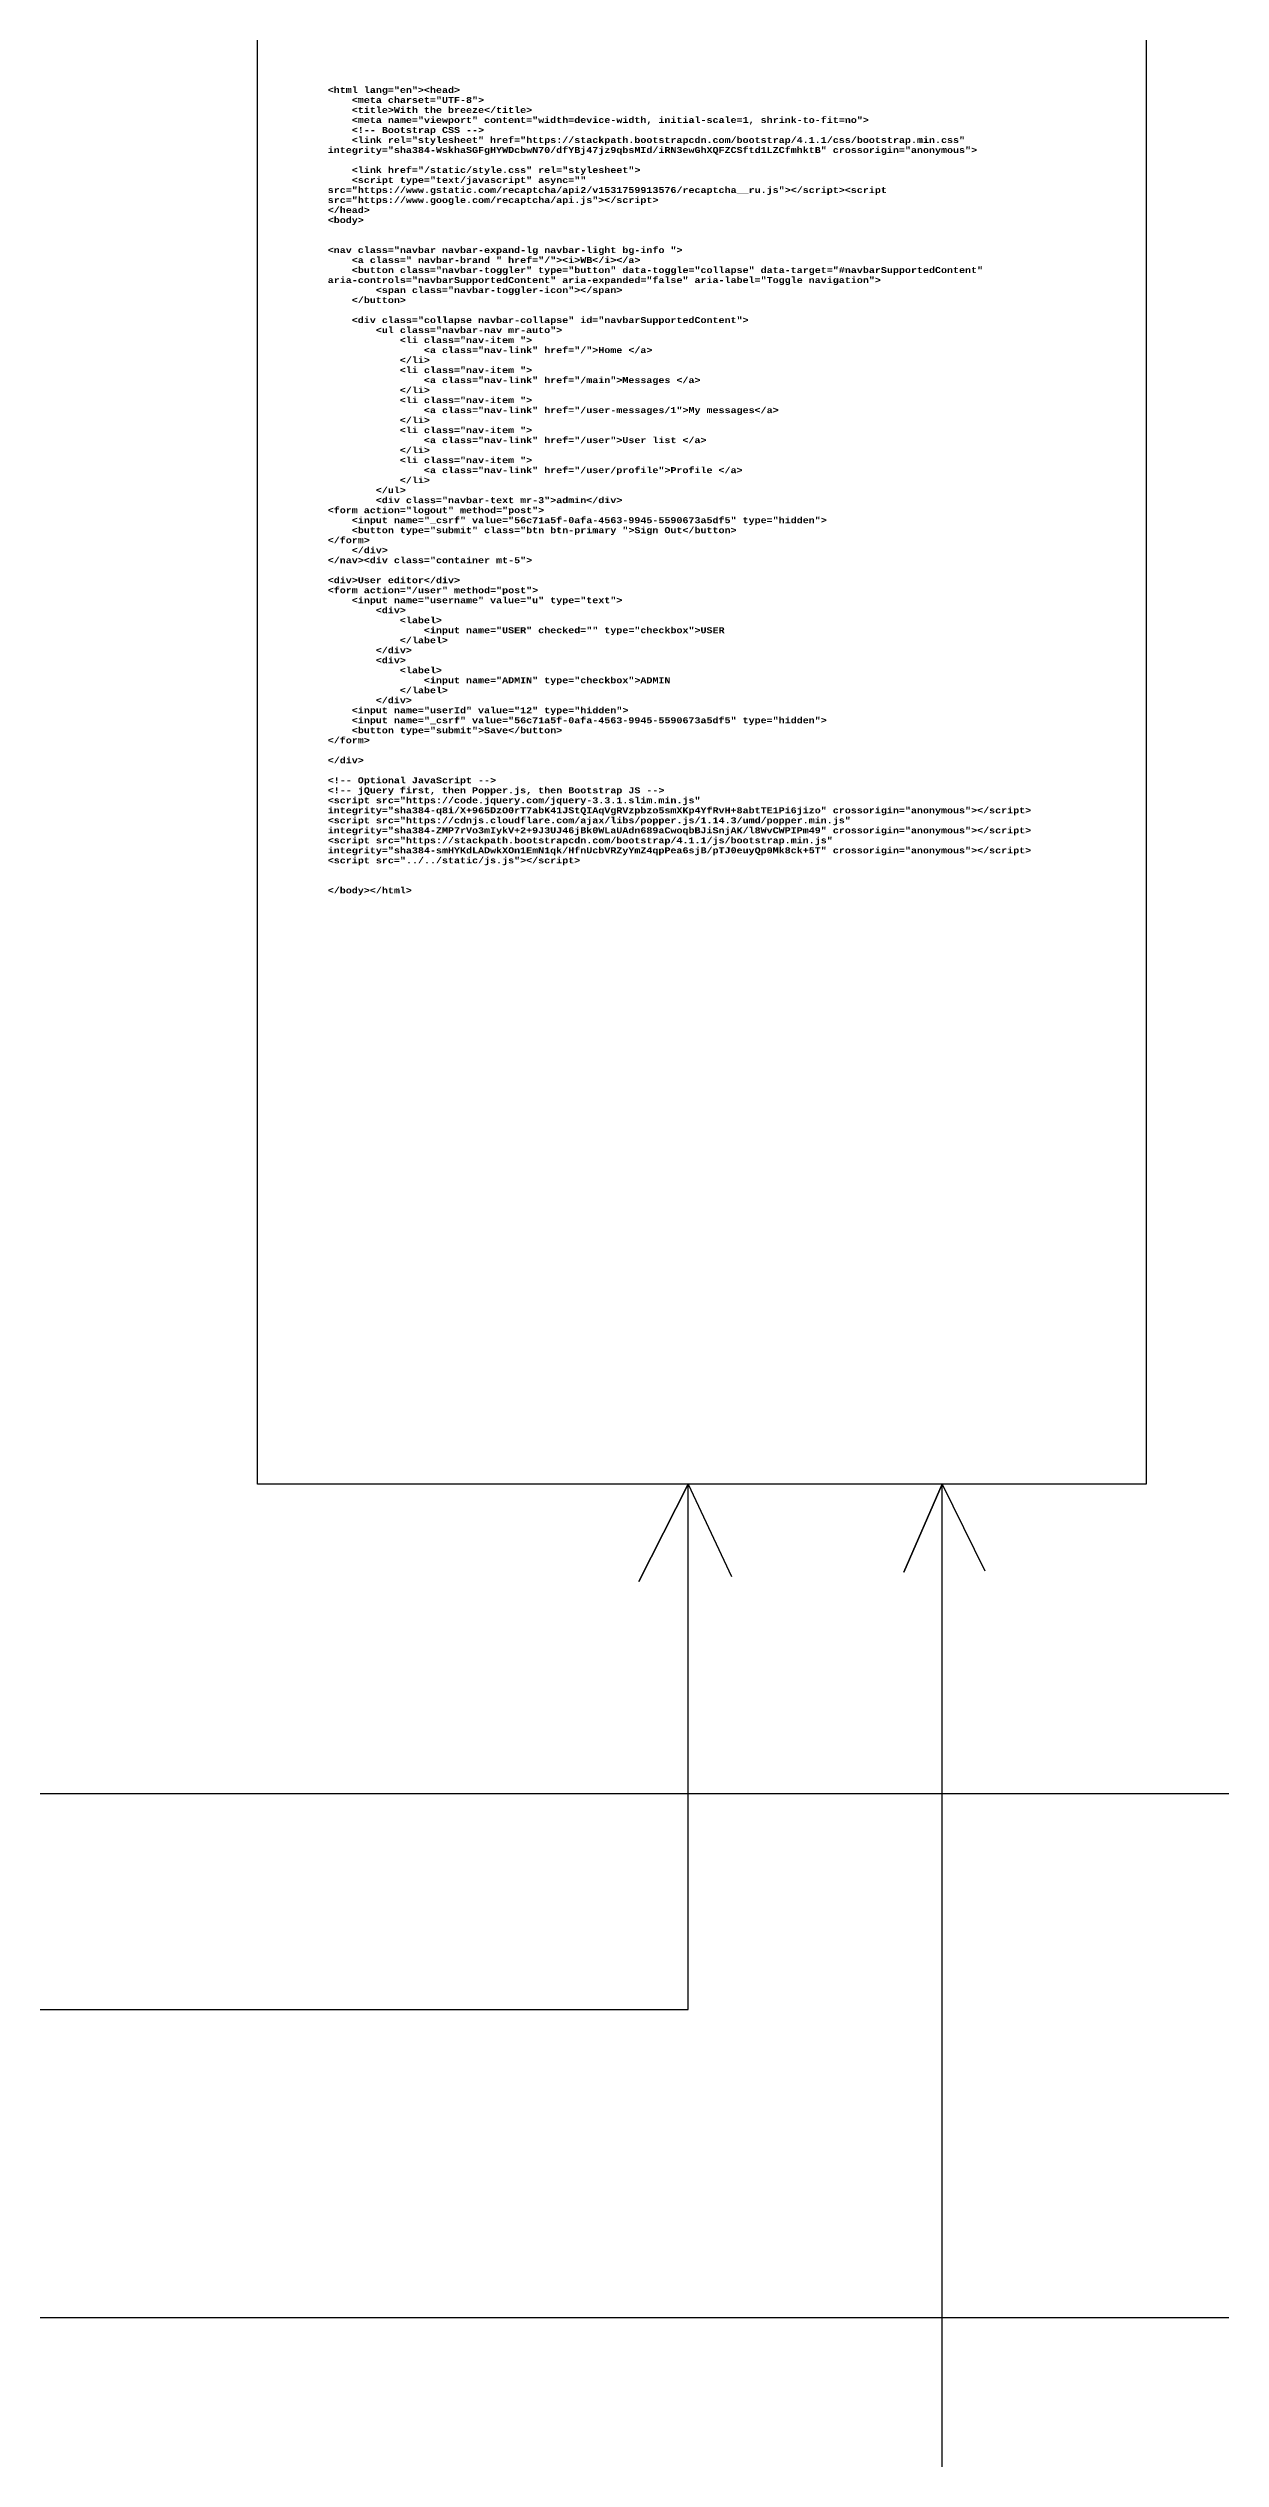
# Model space of a CAD drawing. Header units: millimetres. Extents: x 5219 to 8037, y 1620 to 3590.
# Drawn here: x 5854 to 6221, y 2398 to 3151 of the extents above; entities that cross this region are included whole.
import ezdxf

# ---------------------------------------------------------------- set-up
doc = ezdxf.new("R2010")
doc.units = ezdxf.units.MM
doc.styles.get("Standard").update_dxf_attribs({"font": 'arial.ttf'})

msp = doc.modelspace()

# ---------------------------------------------------------------- linework, layer by layer
at = {"color": 1, "lineweight": 30}
for points in [[(5300.82, 3458.52), (5502.82, 3458.52), (5502.82, 2538.49), (6054.2, 2538.49), (6054.2, 2702.58), (6038.85, 2672.22), (6054.2, 2702.58), (6067.79, 2673.71)], [(5538.36, 2605.95), (6407.45, 2605.95), (6407.45, 2698.5), (6397.95, 2677.84), (6407.45, 2698.5), (6416.6, 2679.06)], [(6779.65, 2442.15), (5717.57, 2442.15), (5717.57, 2698.5), (5698.89, 2648.85), (5717.57, 2698.5), (5740.25, 2647.51)], [(6133.57, 2317.38), (6133.57, 2702.58), (6121.58, 2675.14), (6133.57, 2702.58), (6146.92, 2675.51)]]:
    msp.add_lwpolyline(points, dxfattribs=at)
at = {"color": 30, "lineweight": 30}
msp.add_lwpolyline([(5919.68, 3169.74), (6197.32, 3169.74), (6197.32, 2702.58), (5919.68, 2702.58)], close=True, dxfattribs=at)

# ---------------------------------------------------------------- texts
at = {"insert": (5941.58, 3139.1), "char_height": 2.5, "attachment_point": 1}
msp.add_mtext_dynamic_manual_height_columns('{\\fCourier New|b1|i0|c204|p49;\\H0.75x;\\C23;\\c3307724;<html lang="en"><head>^J    <meta charset="UTF-8">^J    <title>With the breeze</title>^J    <meta name="viewport" content="width=device-width, initial-scale=1, shrink-to-fit=no">^J    <!-- Bootstrap CSS -->^J    <link rel="stylesheet" href="https://stackpath.bootstrapcdn.com/bootstrap/4.1.1/css/bootstrap.min.css" integrity="sha384-WskhaSGFgHYWDcbwN70/dfYBj47jz9qbsMId/iRN3ewGhXQFZCSftd1LZCfmhktB" crossorigin="anonymous">^J^J    <link href="/static/style.css" rel="stylesheet">^J    <script type="text/javascript" async="" src="https://www.gstatic.com/recaptcha/api2/v1531759913576/recaptcha__ru.js"></script><script src="https://www.google.com/recaptcha/api.js"></script>^J</head>^J<body>^J^J^J<nav class="navbar navbar-expand-lg navbar-light bg-info ">^J    <a class=" navbar-brand " href="/"><i>WB</i></a>^J    <button class="navbar-toggler" type="button" data-toggle="collapse" data-target="#navbarSupportedContent" aria-controls="navbarSupportedContent" aria-expanded="false" aria-label="Toggle navigation">^J        <span class="navbar-toggler-icon"></span>^J    </button>^J^J    <div class="collapse navbar-collapse" id="navbarSupportedContent">^J        <ul class="navbar-nav mr-auto">^J            <li class="nav-item ">^J                <a class="nav-link" href="/">Home </a>^J            </li>^J            <li class="nav-item ">^J                <a class="nav-link" href="/main">Messages </a>^J            </li>^J            <li class="nav-item ">^J                <a class="nav-link" href="/user-messages/1">My messages</a>^J            </li>^J            <li class="nav-item ">^J                <a class="nav-link" href="/user">User list </a>^J            </li>^J            <li class="nav-item ">^J                <a class="nav-link" href="/user/profile">Profile </a>^J            </li>^J        </ul>^J        <div class="navbar-text mr-3">admin</div>^J<form action="logout" method="post">^J    <input name="_csrf" value="56c71a5f-0afa-4563-9945-5590673a5df5" type="hidden">^J    <button type="submit" class="btn btn-primary ">Sign Out</button>^J</form>^J    </div>^J</nav><div class="container mt-5">^J^J<div>User editor</div>^J<form action="/user" method="post">^J    <input name="username" value="u" type="text">^J        <div>^J            <label>^J                <input name="USER" checked="" type="checkbox">USER^J            </label>^J        </div>^J        <div>^J            <label>^J                <input name="ADMIN" type="checkbox">ADMIN^J            </label>^J        </div>^J    <input name="userId" value="12" type="hidden">^J    <input name="_csrf" value="56c71a5f-0afa-4563-9945-5590673a5df5" type="hidden">^J    <button type="submit">Save</button>^J</form>^J^J</div>^J^J<!-- Optional JavaScript -->^J<!-- jQuery first, then Popper.js, then Bootstrap JS -->^J<script src="https://code.jquery.com/jquery-3.3.1.slim.min.js" integrity="sha384-q8i/X+965DzO0rT7abK41JStQIAqVgRVzpbzo5smXKp4YfRvH+8abtTE1Pi6jizo" crossorigin="anonymous"></script>^J<script src="https://cdnjs.cloudflare.com/ajax/libs/popper.js/1.14.3/umd/popper.min.js" integrity="sha384-ZMP7rVo3mIykV+2+9J3UJ46jBk0WLaUAdn689aCwoqbBJiSnjAK/l8WvCWPIPm49" crossorigin="anonymous"></script>^J<script src="https://stackpath.bootstrapcdn.com/bootstrap/4.1.1/js/bootstrap.min.js" integrity="sha384-smHYKdLADwkXOn1EmN1qk/HfnUcbVRZyYmZ4qpPea6sjB/pTJ0euyQp0Mk8ck+5T" crossorigin="anonymous"></script>^J<script src="../../static/js.js"></script>^J^J^J</body></html>}', width=255.7379, gutter_width=12.5, heights=[0], dxfattribs=at)

doc.saveas('drawing.dxf')
